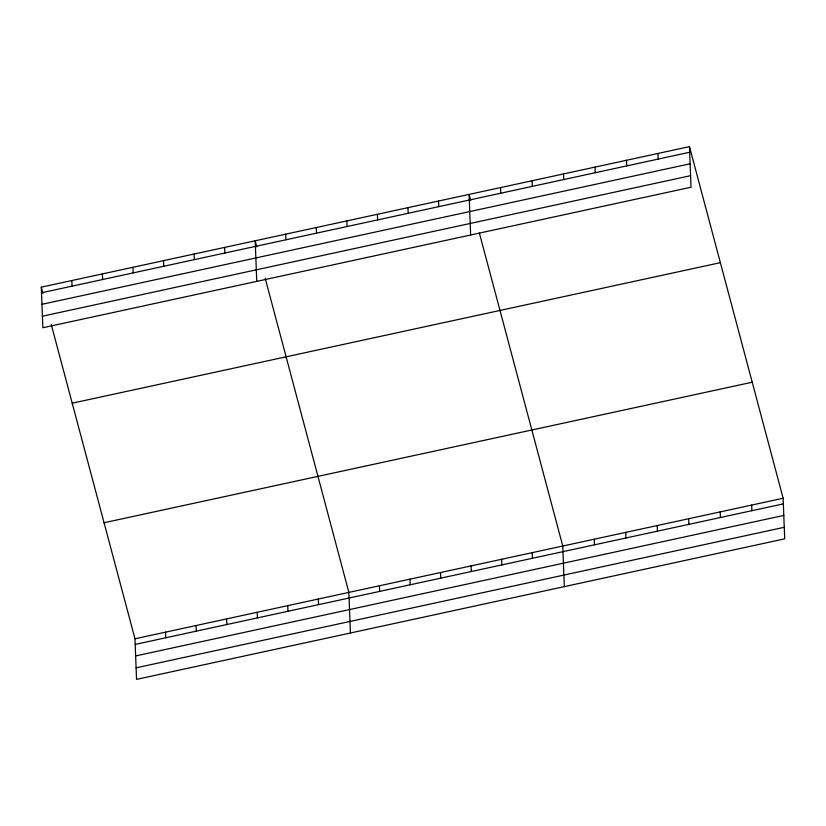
<?xml version="1.0" encoding="UTF-8"?>
<svg xmlns="http://www.w3.org/2000/svg" width="826" height="826" viewBox="0 0 826 826"><rect width="100%" height="100%" fill="white"/><g stroke="black" fill="none" stroke-linecap="round" stroke-linejoin="round"><path stroke-width="1.24" d="M689.462 146.625L691.021 187.223L42.859 327.746L41.3 287.159L689.462 146.625L783.141 498.254L784.7 538.841L136.538 679.375L134.979 638.777L51.284 324.628M41.517 292.776L689.679 152.252M41.961 304.319L690.123 163.785M42.415 316.203L690.577 175.68M72.213 403.191L720.375 262.668M104.066 522.744L752.228 382.221M134.979 638.777L783.141 498.254M135.196 644.404L783.358 503.87M135.64 655.937L783.802 515.414M136.094 667.831L784.256 527.298M470.696 200.45L469.085 194.409L470.644 234.997M479.39 233.087L562.764 546.027L564.323 586.625M256.803 246.829L255.193 240.779L256.752 281.377M265.177 278.248L348.871 592.407L350.43 632.995M41.3 287.159L42.911 293.199M751.66 505.078L751.877 510.695M720.179 511.903L720.396 517.52M688.698 518.728L688.905 524.345M657.981 153.45L658.198 159.077M657.207 525.553L657.424 531.18M626.5 160.285L626.717 165.902M625.726 532.378L625.943 538.005M595.019 167.11L595.236 172.727M594.245 539.202L594.462 544.83M563.538 173.935L563.755 179.552M532.058 180.76L532.264 186.377M532.212 552.656L532.429 558.273M500.566 187.585L500.783 193.201M501.65 559.285L501.867 564.901M471.099 565.903L471.316 571.53M438.534 201.038L438.751 206.655M440.537 572.532L440.754 578.148M407.972 207.656L408.189 213.284M409.985 579.16L410.202 584.777M377.42 214.285L377.637 219.902M379.423 585.779L379.64 591.406M346.868 220.903L347.075 226.53M316.306 227.532L316.523 233.149M318.309 599.026L318.526 604.653M285.755 234.161L285.972 239.777M287.758 605.654L287.975 611.271M257.206 612.283L257.413 617.9M224.641 247.408L224.858 253.024M226.644 618.901L226.861 624.528M194.079 254.036L194.296 259.653M196.092 625.53L196.309 631.147M163.527 260.655L163.744 266.282M165.53 632.158L165.747 637.775M132.965 267.283L133.182 272.9M102.414 273.912L102.63 279.529M71.852 280.53L72.069 286.157"/></g></svg>
